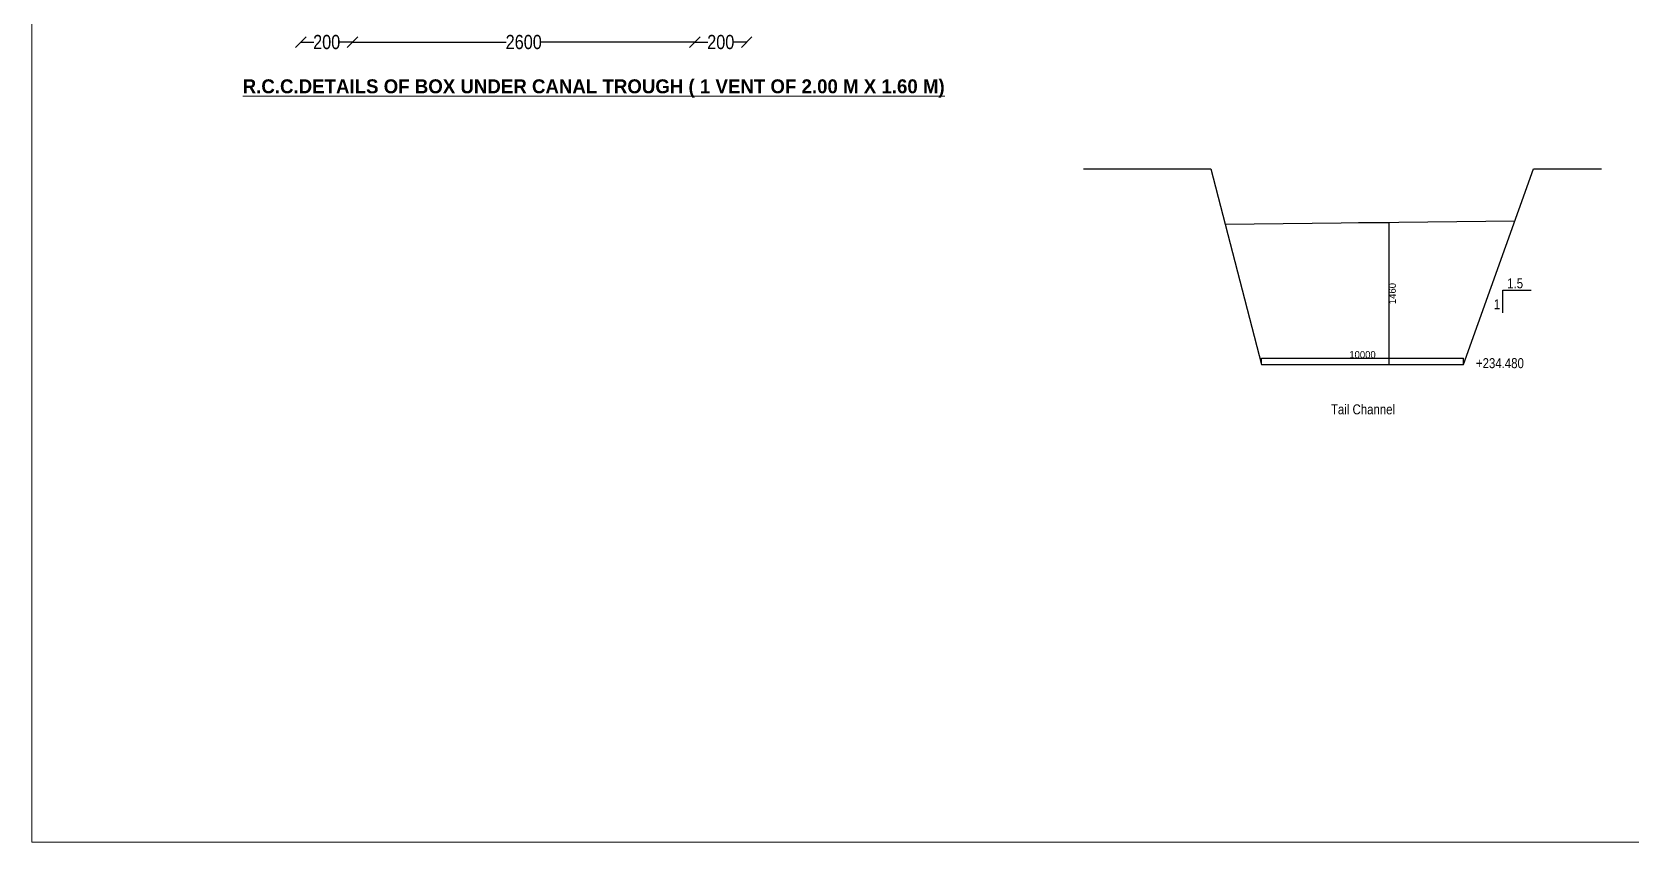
# Model space of a CAD drawing. Header units: inches. Extents: x -679659 to -168020, y 530076 to 1078123.
# Drawn here: x -242633 to -202532, y 530076 to 550394 of the extents above; entities that cross this region are included whole.
import ezdxf

# ---------------------------------------------------------------- set-up
doc = ezdxf.new("R2010")
doc.units = ezdxf.units.IN
doc.header["$LTSCALE"] = 1000
doc.header["$MEASUREMENT"] = 0
for name, color, linetype in [('abutment', 6, 'Continuous'), ('DIM', 3, 'Continuous'), ('STEEL', 5, 'Continuous')]:
    doc.layers.add(name, color=color, linetype=linetype)
doc.styles.add('ARIAL NARROW', font='ARIALN.TTF')
doc.styles.add('CITYBLUEPR', font='cityb___.ttf')
doc.dimstyles.new('STANDARD$0', dxfattribs={"dimscale": 88.888889, "dimtxt": 0.02, "dimasz": 0.02, "dimexe": 0.05, "dimexo": 0.1, "dimgap": 0.002, "dimtad": 2, "dimdec": 0, "dimzin": 1, "dimdsep": 46, "dimtxsty": 'Standard', "dimblk": 'OBLIQUE', "dimcen": 0.09, "dimadec": 0, "dimazin": 0, "dimtfac": 1, "dimtdec": 4, "dimtofl": 0, "dimtmove": 0, "dimatfit": 3, "dimfxl": 1, "dimtolj": 1, "dimtzin": 1, "dimarcsym": 0})

# ---------------------------------------------------------------- blocks, each defined once
blk = doc.blocks.new('_Oblique')
at = {"color": 0, "linetype": 'ByBlock', "lineweight": -2}
blk.add_line((-0.5, -0.5), (0.5, 0.5), dxfattribs=at)
blk = doc.blocks.new('*D38')
at = {"layer": 'Defpoints', "color": 0, "transparency": 16777216}
for p in [(-234593, 550157), (-226010, 550157), (-226010, 550140)]:
    blk.add_point(p, dxfattribs=at)
at = {"layer": 'DIM', "color": 0, "lineweight": -2, "transparency": 16777216}
for p, q in [((-234593, 550153), (-234593, 550138)), ((-234593, 550140), (-230739, 550140)), ((-226010, 550140), (-229863, 550140)), ((-226010, 550153), (-226010, 550138))]:
    blk.add_line(p, q, dxfattribs=at)
at = {"layer": 'DIM', "color": 0, "lineweight": -2, "transparency": 16777216, "xscale": 266.6666666666666, "yscale": 266.6666666666666, "zscale": 266.6666666666666, "rotation": 180}
blk.add_blockref('_Oblique', (-234593, 550140), dxfattribs=at)
at = {"layer": 'DIM', "color": 0, "lineweight": -2, "transparency": 16777216, "xscale": 266.6666666666666, "yscale": 266.6666666666666, "zscale": 266.6666666666666}
blk.add_blockref('_Oblique', (-226010, 550140), dxfattribs=at)
at = {"layer": 'DIM', "color": 0, "lineweight": 9, "transparency": 16777216, "insert": (-230301, 550140), "char_height": 355.6, "attachment_point": 5, "style": 'ARIAL NARROW'}
blk.add_mtext('\\A1;2600', dxfattribs=at)
blk = doc.blocks.new('*D39')
at = {"layer": 'Defpoints', "color": 0, "transparency": 16777216}
for p in [(-226010, 550140), (-224710, 550140), (-224710, 550140)]:
    blk.add_point(p, dxfattribs=at)
at = {"layer": 'DIM', "color": 0, "lineweight": -2, "transparency": 16777216}
for p, q in [((-226010, 550144), (-226010, 550142)), ((-226010, 550140), (-225685, 550140)), ((-224710, 550140), (-225036, 550140)), ((-224710, 550144), (-224710, 550142))]:
    blk.add_line(p, q, dxfattribs=at)
at = {"layer": 'DIM', "color": 0, "lineweight": -2, "transparency": 16777216, "xscale": 266.6666666666666, "yscale": 266.6666666666666, "zscale": 266.6666666666666, "rotation": 180}
blk.add_blockref('_Oblique', (-226010, 550140), dxfattribs=at)
at = {"layer": 'DIM', "color": 0, "lineweight": -2, "transparency": 16777216, "xscale": 266.6666666666666, "yscale": 266.6666666666666, "zscale": 266.6666666666666}
blk.add_blockref('_Oblique', (-224710, 550140), dxfattribs=at)
at = {"layer": 'DIM', "color": 0, "lineweight": 9, "transparency": 16777216, "insert": (-225360, 550140), "char_height": 355.6, "attachment_point": 5, "style": 'ARIAL NARROW'}
blk.add_mtext('\\A1;200', dxfattribs=at)
blk = doc.blocks.new('*D40')
at = {"layer": 'Defpoints', "color": 0, "transparency": 16777216}
for p in [(-235893, 550140), (-234593, 550140), (-234593, 550140)]:
    blk.add_point(p, dxfattribs=at)
at = {"layer": 'DIM', "color": 0, "lineweight": -2, "transparency": 16777216}
for p, q in [((-235893, 550144), (-235893, 550142)), ((-235893, 550140), (-235567, 550140)), ((-234593, 550140), (-234918, 550140)), ((-234593, 550144), (-234593, 550142))]:
    blk.add_line(p, q, dxfattribs=at)
at = {"layer": 'DIM', "color": 0, "lineweight": -2, "transparency": 16777216, "xscale": 266.6666666666666, "yscale": 266.6666666666666, "zscale": 266.6666666666666, "rotation": 180}
blk.add_blockref('_Oblique', (-235893, 550140), dxfattribs=at)
at = {"layer": 'DIM', "color": 0, "lineweight": -2, "transparency": 16777216, "xscale": 266.6666666666666, "yscale": 266.6666666666666, "zscale": 266.6666666666666}
blk.add_blockref('_Oblique', (-234593, 550140), dxfattribs=at)
at = {"layer": 'DIM', "color": 0, "lineweight": 9, "transparency": 16777216, "insert": (-235243, 550140), "char_height": 355.6, "attachment_point": 5, "style": 'ARIAL NARROW'}
blk.add_mtext('\\A1;200', dxfattribs=at)
blk = doc.blocks.new('*D96')
at = {"layer": 'Defpoints', "color": 0, "transparency": 16777216}
for p in [(-209378, 545612), (-209378, 542054), (-208606, 542054)]:
    blk.add_point(p, dxfattribs=at)
at = {"layer": 'STEEL', "color": 0, "lineweight": -2, "transparency": 16777216}
for p, q in [((-209369, 545612), (-208602, 545612)), ((-208606, 545612), (-208606, 542054)), ((-209369, 542054), (-208602, 542054))]:
    blk.add_line(p, q, dxfattribs=at)
at = {"layer": 'STEEL', "color": 0, "lineweight": -2, "transparency": 16777216, "xscale": 1.777777777777778, "yscale": 1.777777777777778, "zscale": 1.777777777777778}
for p, rotation in [((-208606, 545612), 90), ((-208606, 542054), 270)]:
    blk.add_blockref('_Oblique', p, dxfattribs=dict(at, rotation=rotation))
at = {"layer": 'STEEL', "color": 0, "transparency": 16777216, "insert": (-208517, 543833), "char_height": 1.78, "attachment_point": 5, "rotation": 90}
blk.add_mtext('\\A1;{\\H100x;1460}', dxfattribs=at)
blk = doc.blocks.new('*D97')
at = {"layer": 'Defpoints', "color": 0, "transparency": 16777216}
for p in [(-206736, 542211), (-211797, 542054), (-206736, 542054)]:
    blk.add_point(p, dxfattribs=at)
at = {"layer": 'STEEL', "color": 0, "lineweight": -2, "transparency": 16777216}
for p, q in [((-211797, 542063), (-211797, 542216)), ((-211797, 542211), (-206736, 542211)), ((-206736, 542063), (-206736, 542216))]:
    blk.add_line(p, q, dxfattribs=at)
at = {"layer": 'STEEL', "color": 0, "lineweight": -2, "transparency": 16777216, "xscale": 1.777777777777778, "yscale": 1.777777777777778, "zscale": 1.777777777777778, "rotation": 180}
blk.add_blockref('_Oblique', (-211797, 542211), dxfattribs=at)
at = {"layer": 'STEEL', "color": 0, "lineweight": -2, "transparency": 16777216, "xscale": 1.777777777777778, "yscale": 1.777777777777778, "zscale": 1.777777777777778}
blk.add_blockref('_Oblique', (-206736, 542211), dxfattribs=at)
at = {"layer": 'STEEL', "color": 0, "transparency": 16777216, "insert": (-209266, 542300), "char_height": 1.78, "attachment_point": 5}
blk.add_mtext('\\A1;{\\H100x;10000}', dxfattribs=at)

msp = doc.modelspace()

# ---------------------------------------------------------------- linework, layer by layer
at = {"color": 0, "linetype": 'ByBlock', "lineweight": 9}
for p in [(-242633.4, 578737.2), (-168030, 530076)]:
    msp.add_line(p, (-242633.4, 530076), dxfattribs=at)
at = {"layer": 'STEEL', "color": 0}
for p, q in [((-216261.5, 546957.5), (-213070.5, 546957.5)), ((-213070.5, 546957.5), (-211797, 542054)), ((-206735.5, 542054), (-204975, 546957.5)), ((-204975, 546957.5), (-203269.5, 546957.5)), ((-212711.5, 545575.2), (-205442.1, 545656.5)), ((-205743, 543351.5), (-205743, 543916)), ((-205743, 543916), (-205036.5, 543916)), ((-211797, 542054), (-206735.5, 542054))]:
    msp.add_line(p, q, dxfattribs=at)

# ---------------------------------------------------------------- texts
at = {"layer": 'abutment', "color": 0, "lineweight": 9, "style": 'CITYBLUEPR'}
msp.add_text('%%UR.C.C.DETAILS OF BOX UNDER CANAL TROUGH ( 1 VENT OF 2.00 M X 1.60 M)', height=350, dxfattribs=at).set_placement((-237349.3, 548856.2))
at = {"layer": 'abutment', "color": 0, "lineweight": 9, "char_height": 250, "attachment_point": 6, "style": 'ARIAL NARROW'}
for s, insert in [('1.5', (-205239, 544088.6)), ('1', (-205811.5, 543565.5)), ('+234.480', (-205219, 542085.6)), ('Tail Channel', (-208449.5, 540926.6))]:
    msp.add_mtext(s, dxfattribs=dict(at, insert=insert))

# ---------------------------------------------------------------- dimensions: what is measured, and where the dimension line sits
at = {"layer": 'DIM', "color": 0, "lineweight": 9}
for base, p1, p2, text, picture, middle in [((-234592.7, 550139.8), (-235892.7, 550139.8), (-234592.7, 550139.8), '200', '*D40', (-235242.7, 550139.8)), ((-226010.2, 550139.8), (-234592.7, 550157), (-226010.2, 550157), '2600', '*D38', (-230301.5, 550139.8)), ((-224710.2, 550139.8), (-226010.2, 550139.8), (-224710.2, 550139.8), '200', '*D39', (-225360.2, 550139.8))]:
    dim = msp.add_linear_dim(base=base, p1=p1, p2=p2, text=text, dimstyle='STANDARD$0', override={"dimtxt": 4, "dimasz": 3, "dimexe": 0.02, "dimexo": 0.05, "dimgap": 0.008, "dimtad": 0, "dimtxsty": 'ARIAL NARROW', "dimblk1": 'Oblique', "dimblk2": 'Oblique', "dimsah": 1}, dxfattribs=at)
    dim.commit()
    dim.dimension.update_dxf_attribs({"geometry": picture, "text_midpoint": middle})
at = {"layer": 'STEEL', "color": 0}
dim = msp.add_linear_dim(base=(-208606, 542054), p1=(-209377.7, 545612.5), p2=(-209377.7, 542054), angle=90, text='{\\H100x;1460}', dimstyle='STANDARD$0', dxfattribs=at)
dim.commit()
dim.dimension.update_dxf_attribs({"geometry": '*D96', "text_midpoint": (-208516.9, 543833.2)})
dim = msp.add_aligned_dim(p1=(-211797, 542054), p2=(-206735.5, 542054), distance=157.2, text='{\\H100x;10000}', dimstyle='STANDARD$0', dxfattribs=at)
dim.commit()
dim.dimension.update_dxf_attribs({"geometry": '*D97', "text_midpoint": (-209266.3, 542300.2)})

doc.saveas('drawing.dxf')
